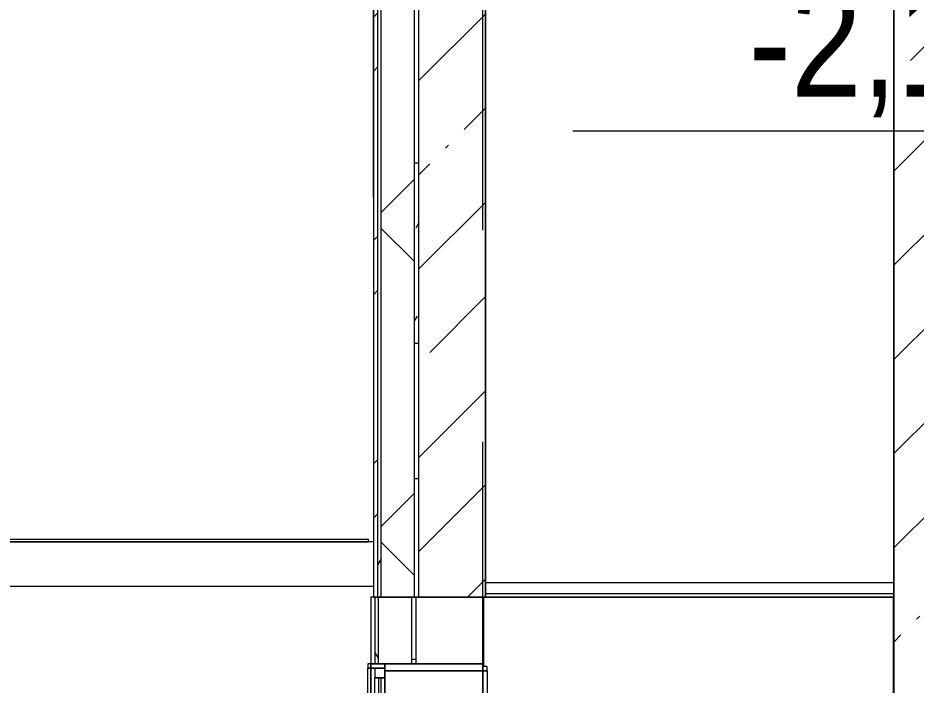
# Model space of a CAD drawing. Header units: millimetres. Extents: x -39507 to 33074, y -24219 to 30962.
# Drawn here: x -33476 to -29433, y -3395 to -391 of the extents above; entities that cross this region are included whole.
import ezdxf

# ---------------------------------------------------------------- set-up
doc = ezdxf.new("R2010")
doc.units = ezdxf.units.MM
doc.linetypes.add('Осевые', pattern=[6350, 1270, -952.5, 3175, -952.5])
for name, color, linetype, lineweight in [('Высотные отметки', 7, 'Continuous', 9), ('Каркас несущий', 7, 'Continuous', 9), ('Каркас_Импост', 7, 'Continuous', 9), ('Общие ребра', 7, 'Continuous', 9), ('Окна', 7, 'Continuous', 9), ('Остекление', 7, 'Continuous', 9), ('Отделка 1 _4_-1', 7, 'Continuous', 9), ('Отделка 2 _5_-1', 7, 'Continuous', 9), ('Стены', 7, 'Continuous', 9), ('Структура _1_', 7, 'Continuous', 18), ('Термическая_воздушная прослойка _3_-1', 7, 'Continuous', 9), ('Штриховка разреза-2', 7, 'Continuous', 9)]:
    doc.layers.add(name, color=color, linetype=linetype, lineweight=lineweight)
doc.layers.add('Оси-3', color=7, linetype='Осевые', lineweight=9, true_color=0xaaaaaa)
doc.styles.add('Arial Narrow', font='ARIALN.TTF', dxfattribs={"height": 500})
pattern_1 = [(45, (-2885.9, 6475), (-424.264, 424.264), [600, -100, 20, -100]), (45, (-2885.9, 6899), (-424.264, 424.264), [])]
pattern_2 = [(0, (-2885.9, 6475), (812.8, 203.2), [67.056, -542.544, 67.056, -542.544, -3251.2]), (0, (-2885.9, 6475), (812.8, 203.2), [-1219.2, 67.056, -1152.144, 67.056, -542.544, -1422.4]), (0, (-2885.9, 6475), (812.8, 203.2), [-3048, 67.056, -339.344, 67.056, -948.944]), (120, (-2581.1, 6576.6), (-582.3764, 602.3054), [67.056, -542.544, 67.056, -3793.744]), (120, (-2581.1, 6576.6), (-582.3764, 602.3054), [-676.656, -542.544, 67.056, -1152.144, -2032]), (120, (-2581.1, 6576.6), (-582.3764, 602.3054), [-2438.4, 67.056, -542.544, 67.056, -1355.344]), (120, (-2581.1, 6576.6), (-582.3764, 602.3054), [-3115.056, -339.344, 67.056, -948.944]), (240, (-2479.5, 6983), (-230.4236, -805.5054), [67.056, -542.544, 67.056, -542.544, -3251.2]), (240, (-2479.5, 6983), (-230.4236, -805.5054), [-1219.2, 67.056, -1152.144, 67.056, -542.544, -1422.4]), (240, (-2479.5, 6983), (-230.4236, -805.5054), [-3048, 67.056, -339.344, 67.056, -948.944])]

# ---------------------------------------------------------------- blocks, each defined once
blk = doc.blocks.new('Фрамуга 1000х700 - 1000 x 0600 мм-1284587-Разрез 2-2')
at = {"layer": 'Каркас_Импост'}
for p, q in [((-31868.9, -3319), (-31868.9, -3363.5)), ((-31824.4, -3319), (-31868.9, -3319)), ((-31824.4, -3363.5), (-31824.4, -3319)), ((-31868.9, -3363.5), (-31824.4, -3363.5)), ((-31868.9, -3836.5), (-31868.9, -3363.5)), ((-31824.4, -3363.5), (-31868.9, -3363.5)), ((-31824.4, -3363.5), (-31824.4, -3836.5)), ((-31868.9, -3836.5), (-31868.9, -3880.9)), ((-31824.4, -3836.5), (-31868.9, -3836.5)), ((-31824.4, -3836.5), (-31868.9, -3836.5)), ((-31824.4, -3880.9), (-31824.4, -3836.5)), ((-31868.9, -3880.9), (-31824.4, -3880.9))]:
    blk.add_line(p, q, dxfattribs=at)
at = {"layer": 'Окна'}
for p, q in [((-31900.9, -3299), (-31900.9, -3319)), ((-31887.9, -3299), (-31900.9, -3299)), ((-31887.9, -3319), (-31887.9, -3299)), ((-31824.4, -3300), (-31887.9, -3300)), ((-31887.9, -3300), (-31887.9, -3319)), ((-31824.4, -3300), (-31824.4, -3331.7)), ((-31382.9, -3300), (-31824.4, -3300)), ((-31824.4, -3319), (-31824.4, -3300)), ((-31382.9, -3331.7), (-31382.9, -3300)), ((-31363.9, -3311.7), (-31382.9, -3311.7)), ((-31382.9, -3311.7), (-31382.9, -3331.7)), ((-31363.9, -3331.7), (-31363.9, -3311.7)), ((-31900.9, -3319), (-31887.9, -3319)), ((-31900.9, -3880.9), (-31900.9, -3319)), ((-31887.9, -3319), (-31900.9, -3319)), ((-31887.9, -3319), (-31887.9, -3880.9)), ((-31887.9, -3319), (-31824.4, -3319)), ((-31824.4, -3319), (-31887.9, -3319)), ((-31887.9, -3880.9), (-31887.9, -3319)), ((-31824.4, -3319), (-31824.4, -3880.9)), ((-31824.4, -3331.7), (-31382.9, -3331.7)), ((-31824.4, -3868.2), (-31824.4, -3331.7)), ((-31382.9, -3331.7), (-31824.4, -3331.7)), ((-31382.9, -3331.7), (-31363.9, -3331.7)), ((-31363.9, -3331.7), (-31382.9, -3331.7)), ((-31382.9, -3868.2), (-31382.9, -3331.7)), ((-31382.9, -3331.7), (-31382.9, -3868.2)), ((-31363.9, -3331.7), (-31363.9, -3868.2)), ((-31913.6, -3880.9), (-31913.6, -3900)), ((-31887.9, -3880.9), (-31913.6, -3880.9)), ((-31887.9, -3880.9), (-31900.9, -3880.9)), ((-31887.9, -3900), (-31887.9, -3880.9)), ((-31824.4, -3880.9), (-31887.9, -3880.9)), ((-31887.9, -3880.9), (-31887.9, -3900)), ((-31887.9, -3880.9), (-31824.4, -3880.9)), ((-31824.4, -3868.2), (-31824.4, -3900)), ((-31382.9, -3868.2), (-31824.4, -3868.2)), ((-31382.9, -3868.2), (-31824.4, -3868.2)), ((-31824.4, -3900), (-31824.4, -3880.9)), ((-31363.9, -3868.2), (-31382.9, -3868.2)), ((-31382.9, -3868.2), (-31382.9, -3888.2)), ((-31382.9, -3868.2), (-31363.9, -3868.2)), ((-31382.9, -3900), (-31382.9, -3868.2)), ((-31363.9, -3888.2), (-31363.9, -3868.2)), ((-31913.6, -3900), (-31887.9, -3900)), ((-31887.9, -3900), (-31824.4, -3900)), ((-31824.4, -3900), (-31382.9, -3900)), ((-31382.9, -3888.2), (-31363.9, -3888.2))]:
    blk.add_line(p, q, dxfattribs=at)
at = {"layer": 'Остекление'}
for p, q in [((-31840.3, -3363.5), (-31853, -3363.5)), ((-31853, -3363.5), (-31853, -3836.5)), ((-31840.3, -3836.5), (-31840.3, -3363.5)), ((-31853, -3836.5), (-31840.3, -3836.5))]:
    blk.add_line(p, q, dxfattribs=at)
blk = doc.blocks.new('Двутавpы стальные горячекатаные по ГОСТ 8239-89 - 20-1553867-Разрез 2-2')
at = {"layer": 'Каркас несущий'}
for p, q in [((-33682.9, -2751.2), (-33682.9, -2750)), ((-31875.9, -2750), (-33682.9, -2750)), ((-33682.9, -2755.2), (-33682.9, -2751.2)), ((-33682.9, -2760.9), (-33682.9, -2755.2)), ((-33682.9, -2770.3), (-33682.9, -2760.9)), ((-33682.9, -2929.7), (-33682.9, -2770.3)), ((-33682.9, -2939.1), (-33682.9, -2929.7)), ((-33682.9, -2944.8), (-33682.9, -2939.1)), ((-33682.9, -2948.8), (-33682.9, -2944.8)), ((-33682.9, -2950), (-33682.9, -2948.8)), ((-33682.9, -2950), (-31875.9, -2950))]:
    blk.add_line(p, q, dxfattribs=at)
blk = doc.blocks.new('Высотные отметки - Высотная отметка - Стрелка-4455449-Разрез 2-2')
at = {"layer": 'Высотные отметки'}
blk.add_line((-36098.4, -4800), (-39098.4, -4800), dxfattribs=at)

msp = doc.modelspace()

# ---------------------------------------------------------------- hatches: boundary and pattern name
at = {"layer": 'Штриховка разреза-2'}
h = msp.add_hatch(dxfattribs=at)
h.set_pattern_fill('FP_5', color=256, style=0, pattern_type=2)
h.set_pattern_definition([(45, (-2885.9, 6475), (-502.894, 502.894), []), (45, (-2885.9, 7237), (-502.894, 502.894), [])])
h.paths.add_polyline_path([(-31855.9, -3000), (-31855.9, -350), (-31875.9, -350), (-31875.9, -3000)], flags=0)
h = msp.add_hatch(dxfattribs=at)
h.set_pattern_fill('FP_3', color=256, style=0, pattern_type=2)
h.set_pattern_definition(pattern_2)
h.paths.add_polyline_path([(-31840.9, -3000), (-31840.9, -350), (-31855.9, -350), (-31855.9, -3000)], flags=0)
h = msp.add_hatch(dxfattribs=at)
h.set_pattern_fill('FP_4', color=256, style=0, pattern_type=2)
h.set_pattern_definition([(45, (-2885.9, 6475), (-707.107, 707.107), []), (135, (-2885.9, 6475), (-707.107, -707.107), [])])
h.paths.add_polyline_path([(-31690.9, -3000), (-31690.9, -350), (-31840.9, -350), (-31840.9, -3000)], flags=0)
h = msp.add_hatch(dxfattribs=at)
h.set_pattern_fill('FP_3', color=256, style=0, pattern_type=2)
h.set_pattern_definition(pattern_2)
h.paths.add_polyline_path([(-31690.9, -3000), (-31670.9, -3000), (-31670.9, -350), (-31690.9, -350), (-31690.9, -2816.2)], flags=0)
h = msp.add_hatch(dxfattribs=at)
h.set_pattern_fill('FP_2', color=256, style=0, pattern_type=2)
h.set_pattern_definition(pattern_1)
h.paths.add_polyline_path([(-31568.4, -3000), (-31370.9, -3000), (-31370.9, -350), (-31670.9, -350), (-31670.9, -3000)], flags=0)
h = msp.add_hatch(dxfattribs=at)
h.set_pattern_fill('FP_2', color=256, style=0, pattern_type=2)
h.set_pattern_definition(pattern_1)
h.paths.add_polyline_path([(-29332.9, -6100), (-29332.9, -350), (-29532.9, -350), (-29532.9, -6100)], flags=0)
h = msp.add_hatch(dxfattribs=at)
h.set_pattern_fill('FP_3', color=256, style=0, pattern_type=2)
h.set_pattern_definition(pattern_2)
h.paths.add_polyline_path([(-31867.9, -3300), (-31852.9, -3300), (-31852.9, -3000), (-31867.9, -3000), (-31867.9, -3254.3)], flags=0)
h = msp.add_hatch(dxfattribs=at)
h.set_pattern_fill('FP_3', color=256, style=0, pattern_type=2)
h.set_pattern_definition(pattern_2)
h.paths.add_polyline_path([(-31702.9, -3300), (-31682.9, -3300), (-31682.9, -3000), (-31702.9, -3000), (-31702.9, -3254.3)], flags=0)

# ---------------------------------------------------------------- linework, layer by layer
at = {"layer": 'Общие ребра'}
for p, q in [((-31855.9, -3000), (-31855.9, -350)), ((-31840.9, -3000), (-31840.9, -350)), ((-31690.9, -3000), (-31690.9, -350)), ((-29532.9, -2985), (-29534.9, -2985)), ((-31867.9, -3300), (-31867.9, -3000)), ((-31852.9, -3300), (-31852.9, -3000)), ((-31702.9, -3300), (-31702.9, -3000)), ((-31382.9, -3300), (-31382.9, -3000))]:
    msp.add_line(p, q, dxfattribs=at)
at = {"layer": 'Оси-3'}
msp.add_line((-31382.9, -22619.5), (-31382.9, 29000), dxfattribs=at)
at = {"layer": 'Отделка 1 _4_-1'}
for p, q in [((-31852.9, -3000), (-31867.9, -3000)), ((-31855.9, -3000), (-31840.9, -3000)), ((-31682.9, -3000), (-31702.9, -3000)), ((-31690.9, -3000), (-31670.9, -3000)), ((-31867.9, -3300), (-31852.9, -3300)), ((-31702.9, -3300), (-31682.9, -3300))]:
    msp.add_line(p, q, dxfattribs=at)
at = {"layer": 'Отделка 2 _5_-1'}
for p, q in [((-31875.9, -350), (-31875.9, -3000)), ((-31370.9, -2985), (-31370.9, -3000)), ((-31867.9, -3000), (-31887.9, -3000)), ((-31887.9, -3000), (-31887.9, -3300)), ((-31875.9, -3000), (-31855.9, -3000)), ((-31370.9, -3000), (-29534.9, -3000)), ((-31887.9, -3300), (-31867.9, -3300))]:
    msp.add_line(p, q, dxfattribs=at)
at = {"layer": 'Стены'}
for p, q in [((-31875.9, -1200), (-31875.9, -350)), ((-31370.9, -350), (-31370.9, -1200)), ((-31370.9, -350), (-31370.9, -3000)), ((-29532.9, -6000), (-29532.9, -350)), ((-31382.9, -3000), (-31382.9, -6000)), ((-31370.9, -3000), (-31382.9, -3000)), ((-31370.9, -3000), (-31380.9, -3000)), ((-31380.9, -3000), (-31380.9, -3311.7)), ((-29534.9, -3000), (-31370.9, -3000)), ((-29534.9, -6000), (-29534.9, -3000)), ((-31382.9, -3300), (-31887.9, -3300)), ((-31382.9, -3300), (-31887.9, -3300)), ((-31887.9, -3900), (-31887.9, -3300)), ((-31887.9, -5600), (-31887.9, -3300)), ((-31382.9, -3300), (-31382.9, -5600))]:
    msp.add_line(p, q, dxfattribs=at)
at = {"layer": 'Структура _1_'}
for p, q in [((-31670.9, -3000), (-31670.9, -350)), ((-31370.9, -3000), (-31370.9, -350)), ((-29532.9, -350), (-29532.9, -6100)), ((-31897.9, -2740), (-33689.6, -2740)), ((-31897.9, -2750), (-31897.9, -2740)), ((-33689.6, -2750), (-31897.9, -2750)), ((-29532.9, -2935), (-31370.9, -2935)), ((-31370.9, -2935), (-31370.9, -2985)), ((-29532.9, -2985), (-29532.9, -2935)), ((-29534.9, -2985), (-31370.9, -2985)), ((-29532.9, -3000), (-29532.9, -2985)), ((-31382.9, -3000), (-31682.9, -3000)), ((-31682.9, -3300), (-31682.9, -3000)), ((-31670.9, -3000), (-31370.9, -3000)), ((-31682.9, -3300), (-31382.9, -3300))]:
    msp.add_line(p, q, dxfattribs=at)
at = {"layer": 'Термическая_воздушная прослойка _3_-1'}
for p, q in [((-31702.9, -3000), (-31852.9, -3000)), ((-31840.9, -3000), (-31690.9, -3000)), ((-31852.9, -3300), (-31702.9, -3300))]:
    msp.add_line(p, q, dxfattribs=at)

# ---------------------------------------------------------------- block references
at = {"layer": 'Высотные отметки'}
msp.add_blockref('Высотные отметки - Высотная отметка - Стрелка-4455449-Разрез 2-2', (8120.1, 3900), dxfattribs=at)
at = {"layer": 'Каркас несущий'}
msp.add_blockref('Двутавpы стальные горячекатаные по ГОСТ 8239-89 - 20-1553867-Разрез 2-2', (0, 0), dxfattribs=at)
at = {"layer": 'Окна'}
msp.add_blockref('Фрамуга 1000х700 - 1000 x 0600 мм-1284587-Разрез 2-2', (0, 0), dxfattribs=at)

# ---------------------------------------------------------------- texts
at = {"layer": 'Высотные отметки', "insert": (-30186.8, -245.7), "char_height": 500, "width": 1940.404, "attachment_point": 1, "line_spacing_factor": 0.974696, "style": 'Arial Narrow'}
msp.add_mtext('-2,100', dxfattribs=at)

doc.saveas('drawing.dxf')
